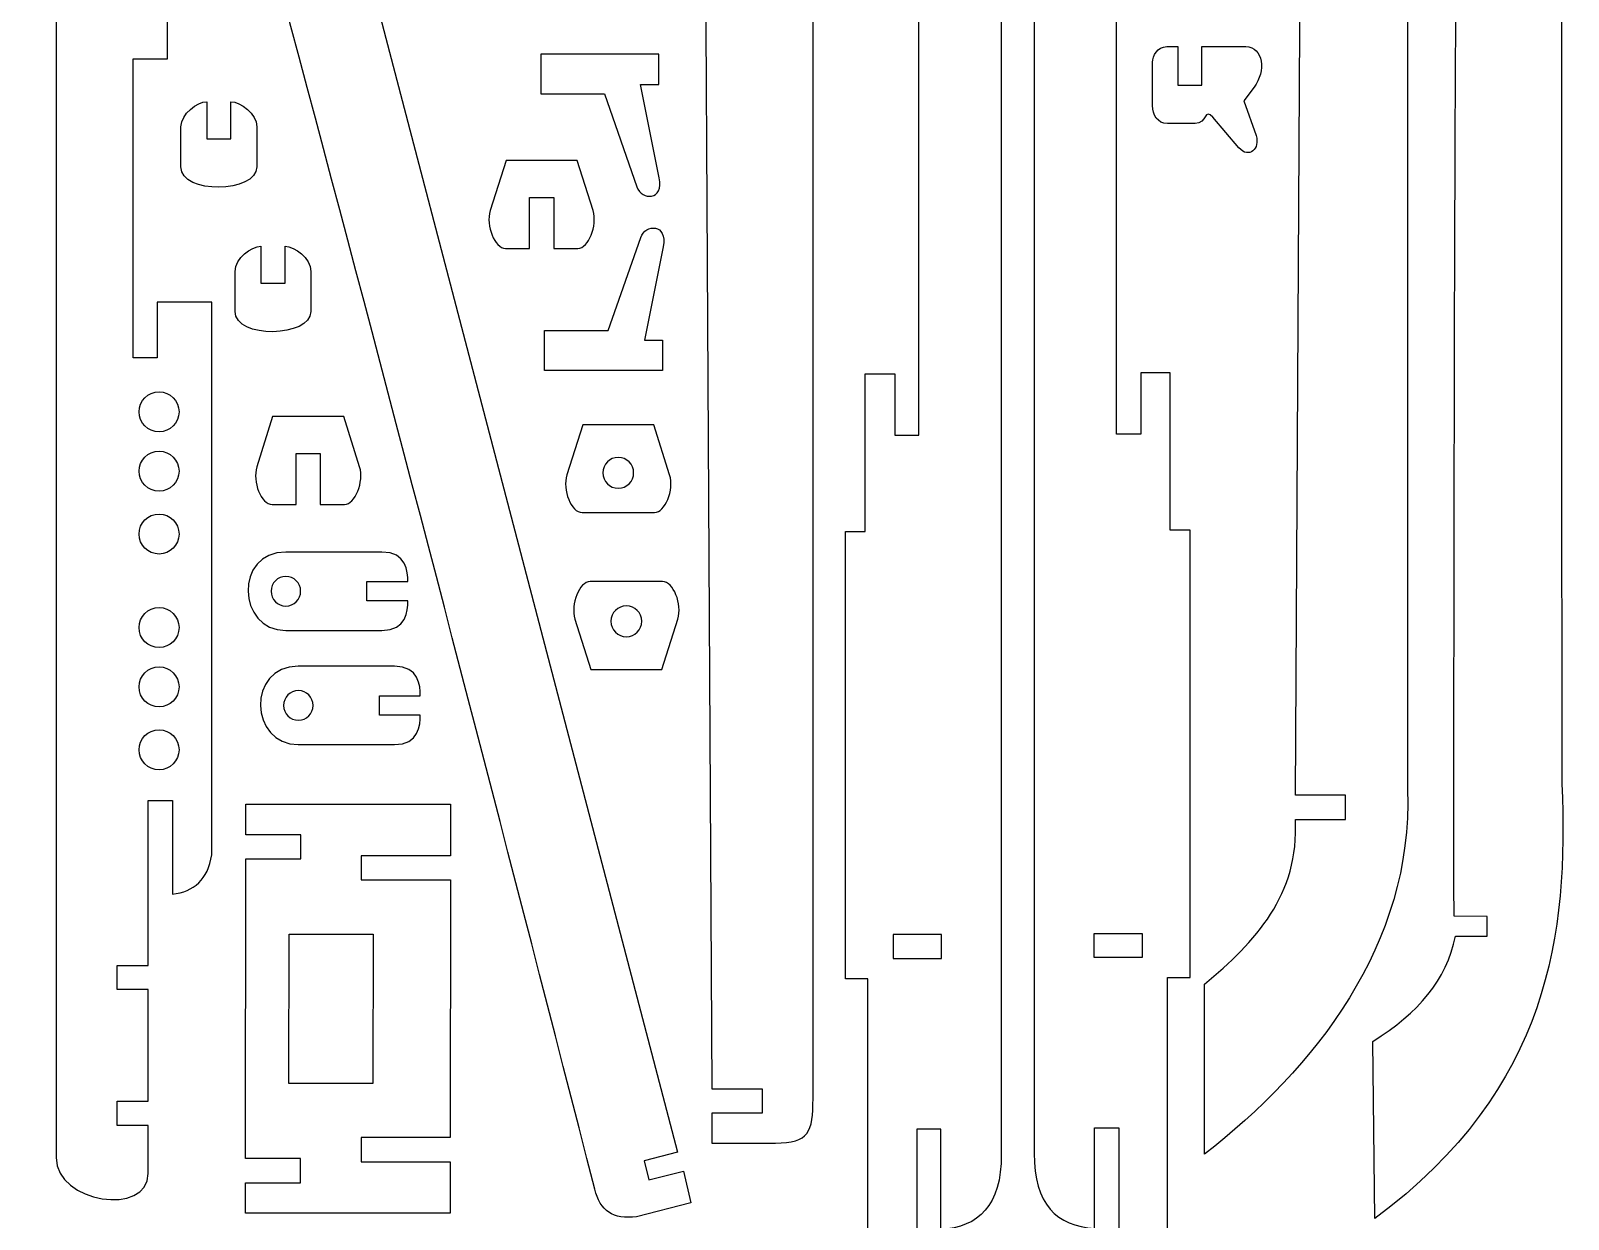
# Model space of a CAD drawing. Header units: centimetres. Extents: x -1670 to 781, y 182 to 1564.
# Drawn here: x 208 to 781, y 643 to 1085 of the extents above; entities that cross this region are included whole.
import ezdxf

# ---------------------------------------------------------------- set-up
doc = ezdxf.new("R2010")
doc.units = ezdxf.units.CM
doc.header["$MEASUREMENT"] = 0
doc.layers.add('Camada 1', color=3, linetype='Continuous')

msp = doc.modelspace()

# ---------------------------------------------------------------- linework, layer by layer
at = {"layer": 'Camada 1', "lineweight": 25}
for points, knots in [([(538.63, 934.8), (538.63, 934.8), (529.64, 934.8), (529.64, 934.8), (529.64, 934.8), (529.64, 934.8), (529.64, 957.59), (529.64, 957.59), (529.64, 957.59), (529.64, 957.59), (518.7, 957.59), (518.7, 957.59), (518.7, 957.59), (518.7, 957.59), (518.7, 898.97), (518.7, 898.97), (518.7, 898.97), (518.7, 898.97), (511.26, 898.97), (511.26, 898.97), (511.26, 898.97), (511.26, 898.97), (511.26, 732.33), (511.26, 732.33), (511.26, 732.33), (511.26, 732.33), (519.63, 732.33), (519.63, 732.33), (519.63, 732.33), (519.63, 732.33), (519.63, 638.96), (519.63, 638.96), (519.63, 638.96), (519.63, 638.96), (537.84, 638.96), (537.84, 638.96), (537.84, 638.96), (537.84, 638.96), (537.84, 676.35), (537.84, 676.35), (537.84, 676.35), (537.84, 676.35), (546.84, 676.35), (546.84, 676.35), (546.84, 676.35), (546.84, 676.35), (546.84, 638.96), (546.84, 638.96), (546.84, 638.96), (561, 639.8), (569.39, 647.88), (569.39, 666.92), (569.39, 666.92), (569.39, 666.92), (569.39, 1444.46), (569.39, 1444.46), (569.39, 1444.46), (569.39, 1500.01), (538.16, 1529.47), (507.62, 1555.91), (507.62, 1555.91), (507.62, 1555.91), (507.62, 1483.39), (507.62, 1483.39), (507.62, 1483.39), (507.62, 1483.39), (540.66, 1483.39), (540.66, 1483.39), (540.66, 1483.39), (540.66, 1483.39), (540.66, 1474.4), (540.66, 1474.4), (540.66, 1474.4), (540.66, 1474.4), (523.78, 1474.4), (523.78, 1474.4), (523.78, 1474.4), (523.78, 1474.4), (523.78, 1463.27), (523.78, 1463.27), (523.78, 1463.27), (523.78, 1463.27), (538.63, 1463.27), (538.63, 1463.27), (538.63, 1463.27), (538.63, 1463.27), (538.63, 934.8), (538.63, 934.8)], [0, 0, 0, 0, 0.043478, 0.043478, 0.043478, 0.043478, 0.086957, 0.086957, 0.086957, 0.086957, 0.130435, 0.130435, 0.130435, 0.130435, 0.173913, 0.173913, 0.173913, 0.173913, 0.217391, 0.217391, 0.217391, 0.217391, 0.26087, 0.26087, 0.26087, 0.26087, 0.304348, 0.304348, 0.304348, 0.304348, 0.347826, 0.347826, 0.347826, 0.347826, 0.391304, 0.391304, 0.391304, 0.391304, 0.434783, 0.434783, 0.434783, 0.434783, 0.478261, 0.478261, 0.478261, 0.478261, 0.521739, 0.521739, 0.521739, 0.521739, 0.565217, 0.565217, 0.565217, 0.565217, 0.608696, 0.608696, 0.608696, 0.608696, 0.652174, 0.652174, 0.652174, 0.652174, 0.695652, 0.695652, 0.695652, 0.695652, 0.73913, 0.73913, 0.73913, 0.73913, 0.782609, 0.782609, 0.782609, 0.782609, 0.826087, 0.826087, 0.826087, 0.826087, 0.869565, 0.869565, 0.869565, 0.869565, 0.913043, 0.913043, 0.913043, 0.913043, 1, 1, 1, 1]), ([(538.63, 934.8), (538.63, 934.8), (529.64, 934.8), (529.64, 934.8), (529.64, 934.8), (529.64, 934.8), (529.64, 957.59), (529.64, 957.59), (529.64, 957.59), (529.64, 957.59), (518.7, 957.59), (518.7, 957.59), (518.7, 957.59), (518.7, 957.59), (518.7, 898.97), (518.7, 898.97), (518.7, 898.97), (518.7, 898.97), (511.26, 898.97), (511.26, 898.97), (511.26, 898.97), (511.26, 898.97), (511.26, 732.33), (511.26, 732.33), (511.26, 732.33), (511.26, 732.33), (519.63, 732.33), (519.63, 732.33), (519.63, 732.33), (519.63, 732.33), (519.63, 638.96), (519.63, 638.96), (519.63, 638.96), (519.63, 638.96), (537.84, 638.96), (537.84, 638.96), (537.84, 638.96), (537.84, 638.96), (537.84, 676.35), (537.84, 676.35), (537.84, 676.35), (537.84, 676.35), (546.84, 676.35), (546.84, 676.35), (546.84, 676.35), (546.84, 676.35), (546.84, 638.96), (546.84, 638.96), (546.84, 638.96), (561, 639.8), (569.39, 647.88), (569.39, 666.92), (569.39, 666.92), (569.39, 666.92), (569.39, 1444.46), (569.39, 1444.46), (569.39, 1444.46), (569.39, 1500.01), (538.16, 1529.47), (507.62, 1555.91), (507.62, 1555.91), (507.62, 1555.91), (507.62, 1483.39), (507.62, 1483.39), (507.62, 1483.39), (507.62, 1483.39), (540.66, 1483.39), (540.66, 1483.39), (540.66, 1483.39), (540.66, 1483.39), (540.66, 1474.4), (540.66, 1474.4), (540.66, 1474.4), (540.66, 1474.4), (523.78, 1474.4), (523.78, 1474.4), (523.78, 1474.4), (523.78, 1474.4), (523.78, 1463.27), (523.78, 1463.27), (523.78, 1463.27), (523.78, 1463.27), (538.63, 1463.27), (538.63, 1463.27), (538.63, 1463.27), (538.63, 1463.27), (538.63, 934.8), (538.63, 934.8)], [0, 0, 0, 0, 0.043478, 0.043478, 0.043478, 0.043478, 0.086957, 0.086957, 0.086957, 0.086957, 0.130435, 0.130435, 0.130435, 0.130435, 0.173913, 0.173913, 0.173913, 0.173913, 0.217391, 0.217391, 0.217391, 0.217391, 0.26087, 0.26087, 0.26087, 0.26087, 0.304348, 0.304348, 0.304348, 0.304348, 0.347826, 0.347826, 0.347826, 0.347826, 0.391304, 0.391304, 0.391304, 0.391304, 0.434783, 0.434783, 0.434783, 0.434783, 0.478261, 0.478261, 0.478261, 0.478261, 0.521739, 0.521739, 0.521739, 0.521739, 0.565217, 0.565217, 0.565217, 0.565217, 0.608696, 0.608696, 0.608696, 0.608696, 0.652174, 0.652174, 0.652174, 0.652174, 0.695652, 0.695652, 0.695652, 0.695652, 0.73913, 0.73913, 0.73913, 0.73913, 0.782609, 0.782609, 0.782609, 0.782609, 0.826087, 0.826087, 0.826087, 0.826087, 0.869565, 0.869565, 0.869565, 0.869565, 0.913043, 0.913043, 0.913043, 0.913043, 1, 1, 1, 1]), ([(612.37, 935.21), (612.37, 935.21), (621.37, 935.21), (621.37, 935.21), (621.37, 935.21), (621.37, 935.21), (621.37, 958.01), (621.37, 958.01), (621.37, 958.01), (621.37, 958.01), (632.3, 958.01), (632.3, 958.01), (632.3, 958.01), (632.3, 958.01), (632.3, 899.38), (632.3, 899.38), (632.3, 899.38), (632.3, 899.38), (639.75, 899.38), (639.75, 899.38), (639.75, 899.38), (639.75, 899.38), (639.75, 732.75), (639.75, 732.75), (639.75, 732.75), (639.75, 732.75), (631.37, 732.75), (631.37, 732.75), (631.37, 732.75), (631.37, 732.75), (631.37, 639.37), (631.37, 639.37), (631.37, 639.37), (631.37, 639.37), (613.16, 639.37), (613.16, 639.37), (613.16, 639.37), (613.16, 639.37), (613.16, 676.77), (613.16, 676.77), (613.16, 676.77), (613.16, 676.77), (604.17, 676.77), (604.17, 676.77), (604.17, 676.77), (604.17, 676.77), (604.17, 639.37), (604.17, 639.37), (604.17, 639.37), (590, 640.22), (581.61, 648.3), (581.61, 667.34), (581.61, 667.34), (581.61, 667.34), (581.61, 1444.88), (581.61, 1444.88), (581.61, 1444.88), (581.61, 1500.43), (612.85, 1529.89), (643.39, 1556.32), (643.39, 1556.32), (643.39, 1556.32), (643.39, 1483.81), (643.39, 1483.81), (643.39, 1483.81), (643.39, 1483.81), (610.35, 1483.81), (610.35, 1483.81), (610.35, 1483.81), (610.35, 1483.81), (610.35, 1474.82), (610.35, 1474.82), (610.35, 1474.82), (610.35, 1474.82), (627.23, 1474.82), (627.23, 1474.82), (627.23, 1474.82), (627.23, 1474.82), (627.23, 1463.69), (627.23, 1463.69), (627.23, 1463.69), (627.23, 1463.69), (612.37, 1463.69), (612.37, 1463.69), (612.37, 1463.69), (612.37, 1463.69), (612.37, 935.21), (612.37, 935.21)], [0, 0, 0, 0, 0.043478, 0.043478, 0.043478, 0.043478, 0.086957, 0.086957, 0.086957, 0.086957, 0.130435, 0.130435, 0.130435, 0.130435, 0.173913, 0.173913, 0.173913, 0.173913, 0.217391, 0.217391, 0.217391, 0.217391, 0.26087, 0.26087, 0.26087, 0.26087, 0.304348, 0.304348, 0.304348, 0.304348, 0.347826, 0.347826, 0.347826, 0.347826, 0.391304, 0.391304, 0.391304, 0.391304, 0.434783, 0.434783, 0.434783, 0.434783, 0.478261, 0.478261, 0.478261, 0.478261, 0.521739, 0.521739, 0.521739, 0.521739, 0.565217, 0.565217, 0.565217, 0.565217, 0.608696, 0.608696, 0.608696, 0.608696, 0.652174, 0.652174, 0.652174, 0.652174, 0.695652, 0.695652, 0.695652, 0.695652, 0.73913, 0.73913, 0.73913, 0.73913, 0.782609, 0.782609, 0.782609, 0.782609, 0.826087, 0.826087, 0.826087, 0.826087, 0.869565, 0.869565, 0.869565, 0.869565, 0.913043, 0.913043, 0.913043, 0.913043, 1, 1, 1, 1]), ([(450.95, 660.7), (450.95, 660.7), (438.07, 657.4), (438.07, 657.4), (438.07, 657.4), (438.07, 657.4), (436.24, 664.55), (436.24, 664.55), (436.24, 664.55), (436.24, 664.55), (448.67, 667.73), (448.67, 667.73), (448.67, 667.73), (448.67, 667.73), (264.28, 1371.98), (264.28, 1371.98), (264.28, 1371.98), (264.28, 1371.98), (247.66, 1367.73), (247.66, 1367.73), (247.66, 1367.73), (247.66, 1367.73), (245.83, 1374.87), (245.83, 1374.87), (245.83, 1374.87), (245.83, 1374.87), (261.9, 1378.99), (261.9, 1378.99), (261.9, 1378.99), (261.9, 1378.99), (260.26, 1390.62), (260.26, 1390.62), (260.26, 1390.62), (254.27, 1432.91), (258.68, 1451.03), (280.01, 1499.49), (280.01, 1499.49), (280.01, 1499.49), (265.61, 1549.17), (265.61, 1549.17), (265.61, 1549.17), (214.53, 1492.5), (207.66, 1437.46), (223.91, 1381.98), (223.91, 1381.98), (291.5, 1140.48), (355.44, 897.53), (417.85, 653.98), (417.85, 653.98), (419.91, 645.94), (424.74, 642.53), (433.47, 643.72), (433.47, 643.72), (433.47, 643.72), (453.68, 648.85), (453.68, 648.85), (453.68, 648.85), (453.68, 648.85), (450.95, 660.7), (450.95, 660.7)], [0, 0, 0, 0, 0.0625, 0.0625, 0.0625, 0.0625, 0.125, 0.125, 0.125, 0.125, 0.1875, 0.1875, 0.1875, 0.1875, 0.25, 0.25, 0.25, 0.25, 0.3125, 0.3125, 0.3125, 0.3125, 0.375, 0.375, 0.375, 0.375, 0.4375, 0.4375, 0.4375, 0.4375, 0.5, 0.5, 0.5, 0.5, 0.5625, 0.5625, 0.5625, 0.5625, 0.625, 0.625, 0.625, 0.625, 0.6875, 0.6875, 0.6875, 0.6875, 0.75, 0.75, 0.75, 0.75, 0.8125, 0.8125, 0.8125, 0.8125, 0.875, 0.875, 0.875, 0.875, 1, 1, 1, 1]), ([(461.53, 682.32), (461.53, 682.32), (480.26, 682.32), (480.26, 682.32), (480.26, 682.32), (480.26, 682.32), (480.26, 691.31), (480.26, 691.31), (480.26, 691.31), (480.26, 691.31), (461.53, 691.31), (461.53, 691.31), (461.53, 691.31), (461.53, 691.31), (457.43, 1416.43), (457.43, 1416.43), (457.43, 1416.43), (457.43, 1416.43), (476.16, 1416.43), (476.16, 1416.43), (476.16, 1416.43), (476.16, 1416.43), (476.16, 1425.42), (476.16, 1425.42), (476.16, 1425.42), (476.16, 1425.42), (457.43, 1425.42), (457.43, 1425.42), (457.43, 1425.42), (458.93, 1453.53), (442.57, 1470.99), (423.52, 1486.85), (423.52, 1486.85), (423.52, 1486.85), (423.52, 1550.13), (423.52, 1550.13), (423.52, 1550.13), (464.47, 1518.4), (501.38, 1471.81), (499.21, 1414.26), (499.21, 1414.26), (499.21, 1414.26), (499.21, 687.74), (499.21, 687.74), (499.21, 687.74), (499.21, 675.2), (497.71, 671.15), (485.17, 671.15), (485.17, 671.15), (485.17, 671.15), (461.53, 671.15), (461.53, 671.15), (461.53, 671.15), (461.53, 671.15), (461.53, 682.32), (461.53, 682.32)], [0, 0, 0, 0, 0.066667, 0.066667, 0.066667, 0.066667, 0.133333, 0.133333, 0.133333, 0.133333, 0.2, 0.2, 0.2, 0.2, 0.266667, 0.266667, 0.266667, 0.266667, 0.333333, 0.333333, 0.333333, 0.333333, 0.4, 0.4, 0.4, 0.4, 0.466667, 0.466667, 0.466667, 0.466667, 0.533333, 0.533333, 0.533333, 0.533333, 0.6, 0.6, 0.6, 0.6, 0.666667, 0.666667, 0.666667, 0.666667, 0.733333, 0.733333, 0.733333, 0.733333, 0.8, 0.8, 0.8, 0.8, 0.866667, 0.866667, 0.866667, 0.866667, 1, 1, 1, 1]), ([(683.09, 1534.8), (683.09, 1534.8), (701.82, 1534.8), (701.82, 1534.8), (701.82, 1534.8), (701.82, 1534.8), (701.82, 1525.81), (701.82, 1525.81), (701.82, 1525.81), (701.82, 1525.81), (683.09, 1525.81), (683.09, 1525.81), (683.09, 1525.81), (683.09, 1525.81), (678.99, 800.68), (678.99, 800.68), (678.99, 800.68), (678.99, 800.68), (697.72, 800.68), (697.72, 800.68), (697.72, 800.68), (697.72, 800.68), (697.72, 791.69), (697.72, 791.69), (697.72, 791.69), (697.72, 791.69), (678.99, 791.69), (678.99, 791.69), (678.99, 791.69), (680.49, 763.59), (664.13, 746.13), (645.08, 730.27), (645.08, 730.27), (645.08, 730.27), (645.08, 666.99), (645.08, 666.99), (645.08, 666.99), (686.03, 698.71), (722.95, 745.3), (720.77, 802.86), (720.77, 802.86), (720.77, 802.86), (720.77, 1529.37), (720.77, 1529.37), (720.77, 1529.37), (720.77, 1541.92), (719.27, 1545.97), (706.73, 1545.97), (706.73, 1545.97), (706.73, 1545.97), (683.09, 1545.97), (683.09, 1545.97), (683.09, 1545.97), (683.09, 1545.97), (683.09, 1534.8), (683.09, 1534.8)], [0, 0, 0, 0, 0.066667, 0.066667, 0.066667, 0.066667, 0.133333, 0.133333, 0.133333, 0.133333, 0.2, 0.2, 0.2, 0.2, 0.266667, 0.266667, 0.266667, 0.266667, 0.333333, 0.333333, 0.333333, 0.333333, 0.4, 0.4, 0.4, 0.4, 0.466667, 0.466667, 0.466667, 0.466667, 0.533333, 0.533333, 0.533333, 0.533333, 0.6, 0.6, 0.6, 0.6, 0.666667, 0.666667, 0.666667, 0.666667, 0.733333, 0.733333, 0.733333, 0.733333, 0.8, 0.8, 0.8, 0.8, 0.866667, 0.866667, 0.866667, 0.866667, 1, 1, 1, 1]), ([(741.96, 1489.84), (741.96, 1489.84), (755.26, 1489.78), (755.26, 1489.78), (755.26, 1489.78), (755.26, 1489.78), (755.23, 1482.4), (755.23, 1482.4), (755.23, 1482.4), (755.23, 1482.4), (742.4, 1482.46), (742.4, 1482.46), (742.4, 1482.46), (739.08, 1239.96), (737.9, 997.73), (738.1, 755.61), (738.1, 755.61), (738.1, 755.61), (750.47, 755.56), (750.47, 755.56), (750.47, 755.56), (750.47, 755.56), (750.44, 748.19), (750.44, 748.19), (750.44, 748.19), (750.44, 748.19), (738.63, 748.23), (738.63, 748.23), (738.63, 748.23), (735.26, 731.69), (724.97, 719.78), (707.81, 709.03), (707.81, 709.03), (707.81, 709.03), (708.63, 643.01), (708.63, 643.01), (708.63, 643.01), (774.16, 691.93), (780.68, 749.54), (778.32, 804.98), (778.32, 804.98), (777.86, 1031.85), (778.82, 1256.85), (777.52, 1483.65), (777.52, 1483.65), (777.47, 1491.96), (772.23, 1498.34), (763.48, 1499.39), (763.48, 1499.39), (763.48, 1499.39), (742.63, 1499.51), (742.63, 1499.51), (742.63, 1499.51), (742.63, 1499.51), (741.96, 1489.84), (741.96, 1489.84)], [0, 0, 0, 0, 0.066667, 0.066667, 0.066667, 0.066667, 0.133333, 0.133333, 0.133333, 0.133333, 0.2, 0.2, 0.2, 0.2, 0.266667, 0.266667, 0.266667, 0.266667, 0.333333, 0.333333, 0.333333, 0.333333, 0.4, 0.4, 0.4, 0.4, 0.466667, 0.466667, 0.466667, 0.466667, 0.533333, 0.533333, 0.533333, 0.533333, 0.6, 0.6, 0.6, 0.6, 0.666667, 0.666667, 0.666667, 0.666667, 0.733333, 0.733333, 0.733333, 0.733333, 0.8, 0.8, 0.8, 0.8, 0.866667, 0.866667, 0.866667, 0.866667, 1, 1, 1, 1]), ([(275.11, 778.52), (273.7, 769.28), (268.47, 764.81), (260.45, 763.85), (260.45, 763.85), (260.45, 763.85), (260.45, 798.74), (260.45, 798.74), (260.45, 798.74), (260.45, 798.74), (251.45, 798.74), (251.45, 798.74), (251.45, 798.74), (251.45, 798.74), (251.45, 737.32), (251.45, 737.32), (251.45, 737.32), (251.45, 737.32), (239.89, 737.32), (239.89, 737.32), (239.89, 737.32), (239.89, 737.32), (239.89, 728.33), (239.89, 728.33), (239.89, 728.33), (239.89, 728.33), (251.45, 728.33), (251.45, 728.33), (251.45, 728.33), (251.45, 728.33), (251.45, 686.72), (251.45, 686.72), (251.45, 686.72), (251.45, 686.72), (239.89, 686.72), (239.89, 686.72), (239.89, 686.72), (239.89, 686.72), (239.89, 677.72), (239.89, 677.72), (239.89, 677.72), (239.89, 677.72), (251.45, 677.72), (251.45, 677.72), (251.45, 677.72), (251.45, 677.72), (251.45, 659.86), (251.45, 659.86), (251.45, 659.86), (251.45, 643.68), (217.13, 648.81), (217.13, 665.75), (217.13, 665.75), (217.13, 665.75), (217.13, 1093.56), (217.13, 1093.56), (217.13, 1093.56), (217.13, 1107.4), (237.89, 1127.56), (258.58, 1135.01), (258.58, 1135.01), (258.58, 1135.01), (258.58, 1074.99), (258.58, 1074.99), (258.58, 1074.99), (258.58, 1074.99), (245.83, 1074.99), (245.83, 1074.99), (245.83, 1074.99), (245.83, 1074.99), (245.83, 993.47), (245.83, 993.47), (245.83, 993.47), (245.83, 993.47), (245.84, 963.56), (245.84, 963.56), (245.84, 963.56), (245.84, 963.56), (254.83, 963.56), (254.83, 963.56), (254.83, 963.56), (254.83, 963.56), (254.83, 984.33), (254.83, 984.33), (254.83, 984.33), (254.83, 984.33), (275.11, 984.33), (275.11, 984.33), (275.11, 984.33), (275.11, 984.33), (275.11, 778.52), (275.11, 778.52)], [0, 0, 0, 0, 0.041667, 0.041667, 0.041667, 0.041667, 0.083333, 0.083333, 0.083333, 0.083333, 0.125, 0.125, 0.125, 0.125, 0.166667, 0.166667, 0.166667, 0.166667, 0.208333, 0.208333, 0.208333, 0.208333, 0.25, 0.25, 0.25, 0.25, 0.291667, 0.291667, 0.291667, 0.291667, 0.333333, 0.333333, 0.333333, 0.333333, 0.375, 0.375, 0.375, 0.375, 0.416667, 0.416667, 0.416667, 0.416667, 0.458333, 0.458333, 0.458333, 0.458333, 0.5, 0.5, 0.5, 0.5, 0.541667, 0.541667, 0.541667, 0.541667, 0.583333, 0.583333, 0.583333, 0.583333, 0.625, 0.625, 0.625, 0.625, 0.666667, 0.666667, 0.666667, 0.666667, 0.708333, 0.708333, 0.708333, 0.708333, 0.75, 0.75, 0.75, 0.75, 0.791667, 0.791667, 0.791667, 0.791667, 0.833333, 0.833333, 0.833333, 0.833333, 0.875, 0.875, 0.875, 0.875, 0.916667, 0.916667, 0.916667, 0.916667, 1, 1, 1, 1]), ([(644.12, 1079.49), (644.12, 1079.49), (644.12, 1065.11), (644.12, 1065.11), (644.12, 1065.11), (644.12, 1065.11), (635.13, 1065.11), (635.13, 1065.11), (635.13, 1065.11), (635.13, 1065.11), (635.13, 1079.49), (635.13, 1079.49), (635.13, 1079.49), (635.13, 1079.49), (631.13, 1079.49), (631.13, 1079.49), (631.13, 1079.49), (627.53, 1079.49), (625.72, 1076.03), (625.72, 1073.7), (625.72, 1073.7), (625.72, 1073.7), (625.72, 1057.51), (625.72, 1057.51), (625.72, 1057.51), (625.72, 1054.14), (627.61, 1050.84), (631.32, 1050.84), (631.32, 1050.84), (631.32, 1050.84), (641.68, 1050.84), (641.68, 1050.84), (641.68, 1050.84), (645.93, 1050.84), (645.12, 1056.86), (648.25, 1053.2), (648.25, 1053.2), (648.25, 1053.2), (657.96, 1041.84), (657.96, 1041.84), (657.96, 1041.84), (661.64, 1037.54), (665.97, 1041.57), (664.32, 1046.34), (664.32, 1046.34), (664.32, 1046.34), (659.83, 1059.37), (659.83, 1059.37), (659.83, 1059.37), (659.83, 1059.37), (663.63, 1064.41), (663.63, 1064.41), (663.63, 1064.41), (668.02, 1070.24), (667.08, 1079.49), (660.52, 1079.49), (660.52, 1079.49), (660.52, 1079.49), (644.12, 1079.49), (644.12, 1079.49)], [0, 0, 0, 0, 0.0625, 0.0625, 0.0625, 0.0625, 0.125, 0.125, 0.125, 0.125, 0.1875, 0.1875, 0.1875, 0.1875, 0.25, 0.25, 0.25, 0.25, 0.3125, 0.3125, 0.3125, 0.3125, 0.375, 0.375, 0.375, 0.375, 0.4375, 0.4375, 0.4375, 0.4375, 0.5, 0.5, 0.5, 0.5, 0.5625, 0.5625, 0.5625, 0.5625, 0.625, 0.625, 0.625, 0.625, 0.6875, 0.6875, 0.6875, 0.6875, 0.75, 0.75, 0.75, 0.75, 0.8125, 0.8125, 0.8125, 0.8125, 0.875, 0.875, 0.875, 0.875, 1, 1, 1, 1]), ([(397.73, 1061.86), (397.73, 1061.86), (397.73, 1076.75), (397.73, 1076.75), (397.73, 1076.75), (397.73, 1076.75), (441.69, 1076.75), (441.69, 1076.75), (441.69, 1076.75), (441.69, 1076.75), (441.69, 1065.45), (441.69, 1065.45), (441.69, 1065.45), (441.69, 1065.45), (434.95, 1065.45), (434.95, 1065.45), (434.95, 1065.45), (434.95, 1065.45), (441.93, 1030.69), (441.93, 1030.69), (441.93, 1030.69), (443.66, 1022.09), (435.36, 1022.13), (433.56, 1027.27), (433.56, 1027.27), (433.56, 1027.27), (421.46, 1061.86), (421.46, 1061.86), (421.46, 1061.86), (421.46, 1061.86), (397.73, 1061.86), (397.73, 1061.86)], [0, 0, 0, 0, 0.111111, 0.111111, 0.111111, 0.111111, 0.222222, 0.222222, 0.222222, 0.222222, 0.333333, 0.333333, 0.333333, 0.333333, 0.444444, 0.444444, 0.444444, 0.444444, 0.555556, 0.555556, 0.555556, 0.555556, 0.666667, 0.666667, 0.666667, 0.666667, 0.777778, 0.777778, 0.777778, 0.777778, 1, 1, 1, 1]), ([(273.28, 1058.96), (269.75, 1058.96), (263.66, 1054.53), (263.66, 1049.62), (263.66, 1049.62), (263.66, 1049.62), (263.66, 1034.68), (263.66, 1034.68), (263.66, 1034.68), (263.66, 1024.36), (291.89, 1024.93), (291.89, 1034.68), (291.89, 1034.68), (291.89, 1034.68), (291.89, 1049.62), (291.89, 1049.62), (291.89, 1049.62), (291.89, 1054.54), (285.8, 1058.96), (282.27, 1058.96), (282.27, 1058.96), (282.27, 1058.96), (282.27, 1045.2), (282.27, 1045.2), (282.27, 1045.2), (282.27, 1045.2), (273.28, 1045.2), (273.28, 1045.2), (273.28, 1045.2), (273.28, 1045.2), (273.28, 1058.96), (273.28, 1058.96)], [0, 0, 0, 0, 0.111111, 0.111111, 0.111111, 0.111111, 0.222222, 0.222222, 0.222222, 0.222222, 0.333333, 0.333333, 0.333333, 0.333333, 0.444444, 0.444444, 0.444444, 0.444444, 0.555556, 0.555556, 0.555556, 0.555556, 0.666667, 0.666667, 0.666667, 0.666667, 0.777778, 0.777778, 0.777778, 0.777778, 1, 1, 1, 1]), ([(384.82, 1037.1), (384.82, 1037.1), (411.34, 1037.1), (411.34, 1037.1), (411.34, 1037.1), (411.34, 1037.1), (417.23, 1018.41), (417.23, 1018.41), (417.23, 1018.41), (418.99, 1012.82), (415.54, 1004.37), (411.57, 1004.37), (411.57, 1004.37), (411.57, 1004.37), (402.57, 1004.37), (402.57, 1004.37), (402.57, 1004.37), (402.57, 1004.37), (402.57, 1023.3), (402.57, 1023.3), (402.57, 1023.3), (402.57, 1023.3), (393.58, 1023.3), (393.58, 1023.3), (393.58, 1023.3), (393.58, 1023.3), (393.58, 1004.37), (393.58, 1004.37), (393.58, 1004.37), (393.58, 1004.37), (384.59, 1004.37), (384.59, 1004.37), (384.59, 1004.37), (380.61, 1004.37), (377.16, 1012.82), (378.92, 1018.41), (378.92, 1018.41), (378.92, 1018.41), (384.82, 1037.1), (384.82, 1037.1)], [0, 0, 0, 0, 0.090909, 0.090909, 0.090909, 0.090909, 0.181818, 0.181818, 0.181818, 0.181818, 0.272727, 0.272727, 0.272727, 0.272727, 0.363636, 0.363636, 0.363636, 0.363636, 0.454545, 0.454545, 0.454545, 0.454545, 0.545455, 0.545455, 0.545455, 0.545455, 0.636364, 0.636364, 0.636364, 0.636364, 0.727273, 0.727273, 0.727273, 0.727273, 0.818182, 0.818182, 0.818182, 0.818182, 1, 1, 1, 1]), ([(399.16, 973.81), (399.16, 973.81), (399.16, 958.92), (399.16, 958.92), (399.16, 958.92), (399.16, 958.92), (443.13, 958.92), (443.13, 958.92), (443.13, 958.92), (443.13, 958.92), (443.13, 970.23), (443.13, 970.23), (443.13, 970.23), (443.13, 970.23), (436.38, 970.23), (436.38, 970.23), (436.38, 970.23), (436.38, 970.23), (443.36, 1004.99), (443.36, 1004.99), (443.36, 1004.99), (445.09, 1013.59), (436.79, 1013.55), (434.99, 1008.4), (434.99, 1008.4), (434.99, 1008.4), (422.89, 973.81), (422.89, 973.81), (422.89, 973.81), (422.89, 973.81), (399.16, 973.81), (399.16, 973.81)], [0, 0, 0, 0, 0.111111, 0.111111, 0.111111, 0.111111, 0.222222, 0.222222, 0.222222, 0.222222, 0.333333, 0.333333, 0.333333, 0.333333, 0.444444, 0.444444, 0.444444, 0.444444, 0.555556, 0.555556, 0.555556, 0.555556, 0.666667, 0.666667, 0.666667, 0.666667, 0.777778, 0.777778, 0.777778, 0.777778, 1, 1, 1, 1]), ([(293.44, 1005.14), (289.91, 1005.14), (283.82, 1000.71), (283.82, 995.8), (283.82, 995.8), (283.82, 995.8), (283.82, 980.86), (283.82, 980.86), (283.82, 980.86), (283.82, 970.53), (312.05, 971.11), (312.05, 980.86), (312.05, 980.86), (312.05, 980.86), (312.05, 995.8), (312.05, 995.8), (312.05, 995.8), (312.05, 1000.71), (305.97, 1005.14), (302.43, 1005.14), (302.43, 1005.14), (302.43, 1005.14), (302.43, 991.38), (302.43, 991.38), (302.43, 991.38), (302.43, 991.38), (293.44, 991.38), (293.44, 991.38), (293.44, 991.38), (293.44, 991.38), (293.44, 1005.14), (293.44, 1005.14)], [0, 0, 0, 0, 0.111111, 0.111111, 0.111111, 0.111111, 0.222222, 0.222222, 0.222222, 0.222222, 0.333333, 0.333333, 0.333333, 0.333333, 0.444444, 0.444444, 0.444444, 0.444444, 0.555556, 0.555556, 0.555556, 0.555556, 0.666667, 0.666667, 0.666667, 0.666667, 0.777778, 0.777778, 0.777778, 0.777778, 1, 1, 1, 1]), ([(255.48, 950.93), (251.37, 950.93), (248.04, 947.59), (248.04, 943.48), (248.04, 943.48), (248.04, 939.37), (251.37, 936.04), (255.48, 936.04), (255.48, 936.04), (259.6, 936.04), (262.93, 939.37), (262.93, 943.48), (262.93, 943.48), (262.93, 947.59), (259.6, 950.93), (255.48, 950.93)], [0, 0, 0, 0, 0.2, 0.2, 0.2, 0.2, 0.4, 0.4, 0.4, 0.4, 0.6, 0.6, 0.6, 0.6, 1, 1, 1, 1]), ([(297.81, 941.71), (297.81, 941.71), (324.33, 941.71), (324.33, 941.71), (324.33, 941.71), (324.33, 941.71), (330.23, 923.02), (330.23, 923.02), (330.23, 923.02), (331.99, 917.43), (328.54, 908.98), (324.57, 908.98), (324.57, 908.98), (324.57, 908.98), (315.57, 908.98), (315.57, 908.98), (315.57, 908.98), (315.57, 908.98), (315.57, 927.91), (315.57, 927.91), (315.57, 927.91), (315.57, 927.91), (306.58, 927.91), (306.58, 927.91), (306.58, 927.91), (306.58, 927.91), (306.58, 908.98), (306.58, 908.98), (306.58, 908.98), (306.58, 908.98), (297.58, 908.98), (297.58, 908.98), (297.58, 908.98), (293.61, 908.98), (290.16, 917.43), (291.92, 923.02), (291.92, 923.02), (291.92, 923.02), (297.81, 941.71), (297.81, 941.71)], [0, 0, 0, 0, 0.090909, 0.090909, 0.090909, 0.090909, 0.181818, 0.181818, 0.181818, 0.181818, 0.272727, 0.272727, 0.272727, 0.272727, 0.363636, 0.363636, 0.363636, 0.363636, 0.454545, 0.454545, 0.454545, 0.454545, 0.545455, 0.545455, 0.545455, 0.545455, 0.636364, 0.636364, 0.636364, 0.636364, 0.727273, 0.727273, 0.727273, 0.727273, 0.818182, 0.818182, 0.818182, 0.818182, 1, 1, 1, 1]), ([(413.36, 938.69), (413.36, 938.69), (439.88, 938.69), (439.88, 938.69), (439.88, 938.69), (439.88, 938.69), (445.78, 919.99), (445.78, 919.99), (445.78, 919.99), (447.54, 914.41), (444.09, 905.96), (440.11, 905.96), (440.11, 905.96), (418.99, 905.96), (434.29, 905.96), (413.13, 905.96), (413.13, 905.96), (409.16, 905.96), (405.71, 914.41), (407.47, 919.99), (407.47, 919.99), (407.47, 919.99), (413.36, 938.69), (413.36, 938.69)], [0, 0, 0, 0, 0.142857, 0.142857, 0.142857, 0.142857, 0.285714, 0.285714, 0.285714, 0.285714, 0.428571, 0.428571, 0.428571, 0.428571, 0.571429, 0.571429, 0.571429, 0.571429, 0.714286, 0.714286, 0.714286, 0.714286, 1, 1, 1, 1]), ([(255.48, 928.82), (251.37, 928.82), (248.04, 925.49), (248.04, 921.38), (248.04, 921.38), (248.04, 917.27), (251.37, 913.93), (255.48, 913.93), (255.48, 913.93), (259.6, 913.93), (262.93, 917.27), (262.93, 921.38), (262.93, 921.38), (262.93, 925.49), (259.6, 928.82), (255.48, 928.82)], [0, 0, 0, 0, 0.2, 0.2, 0.2, 0.2, 0.4, 0.4, 0.4, 0.4, 0.6, 0.6, 0.6, 0.6, 1, 1, 1, 1]), ([(426.62, 915.03), (423.45, 915.03), (420.88, 917.6), (420.88, 920.77), (420.88, 920.77), (420.88, 923.94), (423.45, 926.51), (426.62, 926.51), (426.62, 926.51), (429.79, 926.51), (432.36, 923.94), (432.36, 920.77), (432.36, 920.77), (432.36, 917.6), (429.79, 915.03), (426.62, 915.03)], [0, 0, 0, 0, 0.2, 0.2, 0.2, 0.2, 0.4, 0.4, 0.4, 0.4, 0.6, 0.6, 0.6, 0.6, 1, 1, 1, 1]), ([(255.48, 905.4), (251.37, 905.4), (248.04, 902.07), (248.04, 897.96), (248.04, 897.96), (248.04, 893.85), (251.37, 890.51), (255.48, 890.51), (255.48, 890.51), (259.6, 890.51), (262.93, 893.85), (262.93, 897.96), (262.93, 897.96), (262.93, 902.07), (259.6, 905.4), (255.48, 905.4)], [0, 0, 0, 0, 0.2, 0.2, 0.2, 0.2, 0.4, 0.4, 0.4, 0.4, 0.6, 0.6, 0.6, 0.6, 1, 1, 1, 1]), ([(302.73, 891.27), (302.73, 891.27), (338.55, 891.27), (338.55, 891.27), (338.55, 891.27), (347.75, 891.27), (348.2, 883.96), (348.2, 880.31), (348.2, 880.31), (348.2, 880.31), (332.98, 880.31), (332.98, 880.31), (332.98, 880.31), (332.98, 880.31), (332.98, 873.03), (332.98, 873.03), (332.98, 873.03), (332.98, 873.03), (348.2, 873.03), (348.2, 873.03), (348.2, 873.03), (348.2, 869.38), (347.75, 862.07), (338.55, 862.07), (338.55, 862.07), (338.55, 862.07), (302.73, 862.07), (302.73, 862.07), (302.73, 862.07), (284.48, 862.07), (283.4, 891.27), (302.73, 891.27)], [0, 0, 0, 0, 0.111111, 0.111111, 0.111111, 0.111111, 0.222222, 0.222222, 0.222222, 0.222222, 0.333333, 0.333333, 0.333333, 0.333333, 0.444444, 0.444444, 0.444444, 0.444444, 0.555556, 0.555556, 0.555556, 0.555556, 0.666667, 0.666667, 0.666667, 0.666667, 0.777778, 0.777778, 0.777778, 0.777778, 1, 1, 1, 1]), ([(302.75, 882.18), (305.79, 882.18), (308.26, 879.71), (308.26, 876.67), (308.26, 876.67), (308.26, 873.63), (305.79, 871.16), (302.75, 871.16), (302.75, 871.16), (299.71, 871.16), (297.25, 873.63), (297.25, 876.67), (297.25, 876.67), (297.25, 879.71), (299.71, 882.18), (302.75, 882.18)], [0, 0, 0, 0, 0.2, 0.2, 0.2, 0.2, 0.4, 0.4, 0.4, 0.4, 0.6, 0.6, 0.6, 0.6, 1, 1, 1, 1]), ([(442.91, 847.56), (442.91, 847.56), (416.39, 847.56), (416.39, 847.56), (416.39, 847.56), (416.39, 847.56), (410.5, 866.25), (410.5, 866.25), (410.5, 866.25), (408.73, 871.84), (412.18, 880.29), (416.16, 880.29), (416.16, 880.29), (437.28, 880.29), (421.98, 880.29), (443.14, 880.29), (443.14, 880.29), (447.12, 880.29), (450.57, 871.84), (448.8, 866.25), (448.8, 866.25), (448.8, 866.25), (442.91, 847.56), (442.91, 847.56)], [0, 0, 0, 0, 0.142857, 0.142857, 0.142857, 0.142857, 0.285714, 0.285714, 0.285714, 0.285714, 0.428571, 0.428571, 0.428571, 0.428571, 0.571429, 0.571429, 0.571429, 0.571429, 0.714286, 0.714286, 0.714286, 0.714286, 1, 1, 1, 1]), ([(429.65, 871.21), (432.82, 871.21), (435.39, 868.65), (435.39, 865.48), (435.39, 865.48), (435.39, 862.31), (432.82, 859.74), (429.65, 859.74), (429.65, 859.74), (426.48, 859.74), (423.91, 862.31), (423.91, 865.48), (423.91, 865.48), (423.91, 868.65), (426.48, 871.21), (429.65, 871.21)], [0, 0, 0, 0, 0.2, 0.2, 0.2, 0.2, 0.4, 0.4, 0.4, 0.4, 0.6, 0.6, 0.6, 0.6, 1, 1, 1, 1]), ([(255.48, 870.58), (251.37, 870.58), (248.04, 867.24), (248.04, 863.13), (248.04, 863.13), (248.04, 859.02), (251.37, 855.69), (255.48, 855.69), (255.48, 855.69), (259.6, 855.69), (262.93, 859.02), (262.93, 863.13), (262.93, 863.13), (262.93, 867.24), (259.6, 870.58), (255.48, 870.58)], [0, 0, 0, 0, 0.2, 0.2, 0.2, 0.2, 0.4, 0.4, 0.4, 0.4, 0.6, 0.6, 0.6, 0.6, 1, 1, 1, 1]), ([(255.48, 848.48), (251.37, 848.48), (248.04, 845.14), (248.04, 841.03), (248.04, 841.03), (248.04, 836.92), (251.37, 833.59), (255.48, 833.59), (255.48, 833.59), (259.6, 833.59), (262.93, 836.92), (262.93, 841.03), (262.93, 841.03), (262.93, 845.14), (259.6, 848.48), (255.48, 848.48)], [0, 0, 0, 0, 0.2, 0.2, 0.2, 0.2, 0.4, 0.4, 0.4, 0.4, 0.6, 0.6, 0.6, 0.6, 1, 1, 1, 1]), ([(307.39, 848.73), (307.39, 848.73), (343.2, 848.73), (343.2, 848.73), (343.2, 848.73), (352.4, 848.73), (352.85, 841.42), (352.85, 837.77), (352.85, 837.77), (352.85, 837.77), (337.63, 837.77), (337.63, 837.77), (337.63, 837.77), (337.63, 837.77), (337.63, 830.49), (337.63, 830.49), (337.63, 830.49), (337.63, 830.49), (352.85, 830.49), (352.85, 830.49), (352.85, 830.49), (352.85, 826.84), (352.41, 819.53), (343.2, 819.53), (343.2, 819.53), (343.2, 819.53), (307.39, 819.53), (307.39, 819.53), (307.39, 819.53), (289.13, 819.53), (288.06, 848.73), (307.39, 848.73)], [0, 0, 0, 0, 0.111111, 0.111111, 0.111111, 0.111111, 0.222222, 0.222222, 0.222222, 0.222222, 0.333333, 0.333333, 0.333333, 0.333333, 0.444444, 0.444444, 0.444444, 0.444444, 0.555556, 0.555556, 0.555556, 0.555556, 0.666667, 0.666667, 0.666667, 0.666667, 0.777778, 0.777778, 0.777778, 0.777778, 1, 1, 1, 1]), ([(307.41, 839.64), (310.45, 839.64), (312.91, 837.17), (312.91, 834.13), (312.91, 834.13), (312.91, 831.09), (310.45, 828.62), (307.41, 828.62), (307.41, 828.62), (304.36, 828.62), (301.9, 831.09), (301.9, 834.13), (301.9, 834.13), (301.9, 837.17), (304.36, 839.64), (307.41, 839.64)], [0, 0, 0, 0, 0.2, 0.2, 0.2, 0.2, 0.4, 0.4, 0.4, 0.4, 0.6, 0.6, 0.6, 0.6, 1, 1, 1, 1]), ([(255.48, 825.06), (251.37, 825.06), (248.04, 821.72), (248.04, 817.61), (248.04, 817.61), (248.04, 813.5), (251.37, 810.17), (255.48, 810.17), (255.48, 810.17), (259.6, 810.17), (262.93, 813.5), (262.93, 817.61), (262.93, 817.61), (262.93, 821.72), (259.6, 825.06), (255.48, 825.06)], [0, 0, 0, 0, 0.2, 0.2, 0.2, 0.2, 0.4, 0.4, 0.4, 0.4, 0.6, 0.6, 0.6, 0.6, 1, 1, 1, 1]), ([(364.02, 664.2), (364.02, 664.2), (330.75, 664.2), (330.75, 664.2), (330.75, 664.2), (330.75, 664.2), (330.75, 673.19), (330.75, 673.19), (330.75, 673.19), (330.75, 673.19), (364.02, 673.19), (364.02, 673.19), (364.02, 673.19), (364.02, 673.19), (364.1, 769.17), (364.1, 769.17), (364.1, 769.17), (364.1, 769.17), (330.83, 769.17), (330.83, 769.17), (330.83, 769.17), (330.83, 769.17), (330.83, 778.16), (330.83, 778.16), (330.83, 778.16), (330.83, 778.16), (364.1, 778.16), (364.1, 778.16), (364.1, 778.16), (364.1, 778.16), (364.1, 797.31), (364.1, 797.31), (364.1, 797.31), (364.1, 797.31), (287.79, 797.31), (287.79, 797.31), (287.79, 797.31), (287.79, 797.31), (287.79, 785.99), (287.79, 785.99), (287.79, 785.99), (287.79, 785.99), (308.33, 785.99), (308.33, 785.99), (308.33, 785.99), (308.33, 785.99), (308.33, 777), (308.33, 777), (308.33, 777), (308.33, 777), (287.79, 777), (287.79, 777), (287.79, 777), (287.79, 777), (287.71, 665.36), (287.71, 665.36), (287.71, 665.36), (287.71, 665.36), (308.25, 665.36), (308.25, 665.36), (308.25, 665.36), (308.25, 665.36), (308.25, 656.36), (308.25, 656.36), (308.25, 656.36), (308.25, 656.36), (287.71, 656.36), (287.71, 656.36), (287.71, 656.36), (287.71, 656.36), (287.71, 645.04), (287.71, 645.04), (287.71, 645.04), (287.71, 645.04), (364.03, 645.04), (364.03, 645.04), (364.03, 645.04), (364.03, 645.04), (364.02, 664.2), (364.02, 664.2)], [0, 0, 0, 0, 0.047619, 0.047619, 0.047619, 0.047619, 0.095238, 0.095238, 0.095238, 0.095238, 0.142857, 0.142857, 0.142857, 0.142857, 0.190476, 0.190476, 0.190476, 0.190476, 0.238095, 0.238095, 0.238095, 0.238095, 0.285714, 0.285714, 0.285714, 0.285714, 0.333333, 0.333333, 0.333333, 0.333333, 0.380952, 0.380952, 0.380952, 0.380952, 0.428571, 0.428571, 0.428571, 0.428571, 0.47619, 0.47619, 0.47619, 0.47619, 0.52381, 0.52381, 0.52381, 0.52381, 0.571429, 0.571429, 0.571429, 0.571429, 0.619048, 0.619048, 0.619048, 0.619048, 0.666667, 0.666667, 0.666667, 0.666667, 0.714286, 0.714286, 0.714286, 0.714286, 0.761905, 0.761905, 0.761905, 0.761905, 0.809524, 0.809524, 0.809524, 0.809524, 0.857143, 0.857143, 0.857143, 0.857143, 0.904762, 0.904762, 0.904762, 0.904762, 1, 1, 1, 1]), ([(335.26, 749), (335.26, 749), (303.93, 749), (303.93, 749), (303.93, 749), (303.93, 749), (303.85, 693.36), (303.85, 693.36), (303.85, 693.36), (303.85, 693.36), (335.18, 693.36), (335.18, 693.36), (335.18, 693.36), (335.18, 693.36), (335.26, 749), (335.26, 749)], [0, 0, 0, 0, 0.2, 0.2, 0.2, 0.2, 0.4, 0.4, 0.4, 0.4, 0.6, 0.6, 0.6, 0.6, 1, 1, 1, 1]), ([(547.05, 739.82), (547.05, 739.82), (529.1, 739.82), (529.1, 739.82), (529.1, 739.82), (529.1, 739.82), (529.1, 748.81), (529.1, 748.81), (529.1, 748.81), (529.1, 748.81), (547.05, 748.81), (547.05, 748.81), (547.05, 748.81), (547.05, 748.81), (547.05, 739.82), (547.05, 739.82)], [0, 0, 0, 0, 0.2, 0.2, 0.2, 0.2, 0.4, 0.4, 0.4, 0.4, 0.6, 0.6, 0.6, 0.6, 1, 1, 1, 1]), ([(547.05, 739.82), (547.05, 739.82), (529.1, 739.82), (529.1, 739.82), (529.1, 739.82), (529.1, 739.82), (529.1, 748.81), (529.1, 748.81), (529.1, 748.81), (529.1, 748.81), (547.05, 748.81), (547.05, 748.81), (547.05, 748.81), (547.05, 748.81), (547.05, 739.82), (547.05, 739.82)], [0, 0, 0, 0, 0.2, 0.2, 0.2, 0.2, 0.4, 0.4, 0.4, 0.4, 0.6, 0.6, 0.6, 0.6, 1, 1, 1, 1]), ([(603.95, 740.23), (603.95, 740.23), (621.9, 740.23), (621.9, 740.23), (621.9, 740.23), (621.9, 740.23), (621.9, 749.23), (621.9, 749.23), (621.9, 749.23), (621.9, 749.23), (603.95, 749.23), (603.95, 749.23), (603.95, 749.23), (603.95, 749.23), (603.95, 740.23), (603.95, 740.23)], [0, 0, 0, 0, 0.2, 0.2, 0.2, 0.2, 0.4, 0.4, 0.4, 0.4, 0.6, 0.6, 0.6, 0.6, 1, 1, 1, 1])]:
    msp.add_open_spline(points, degree=3, knots=knots, dxfattribs=at)

doc.saveas('drawing.dxf')
